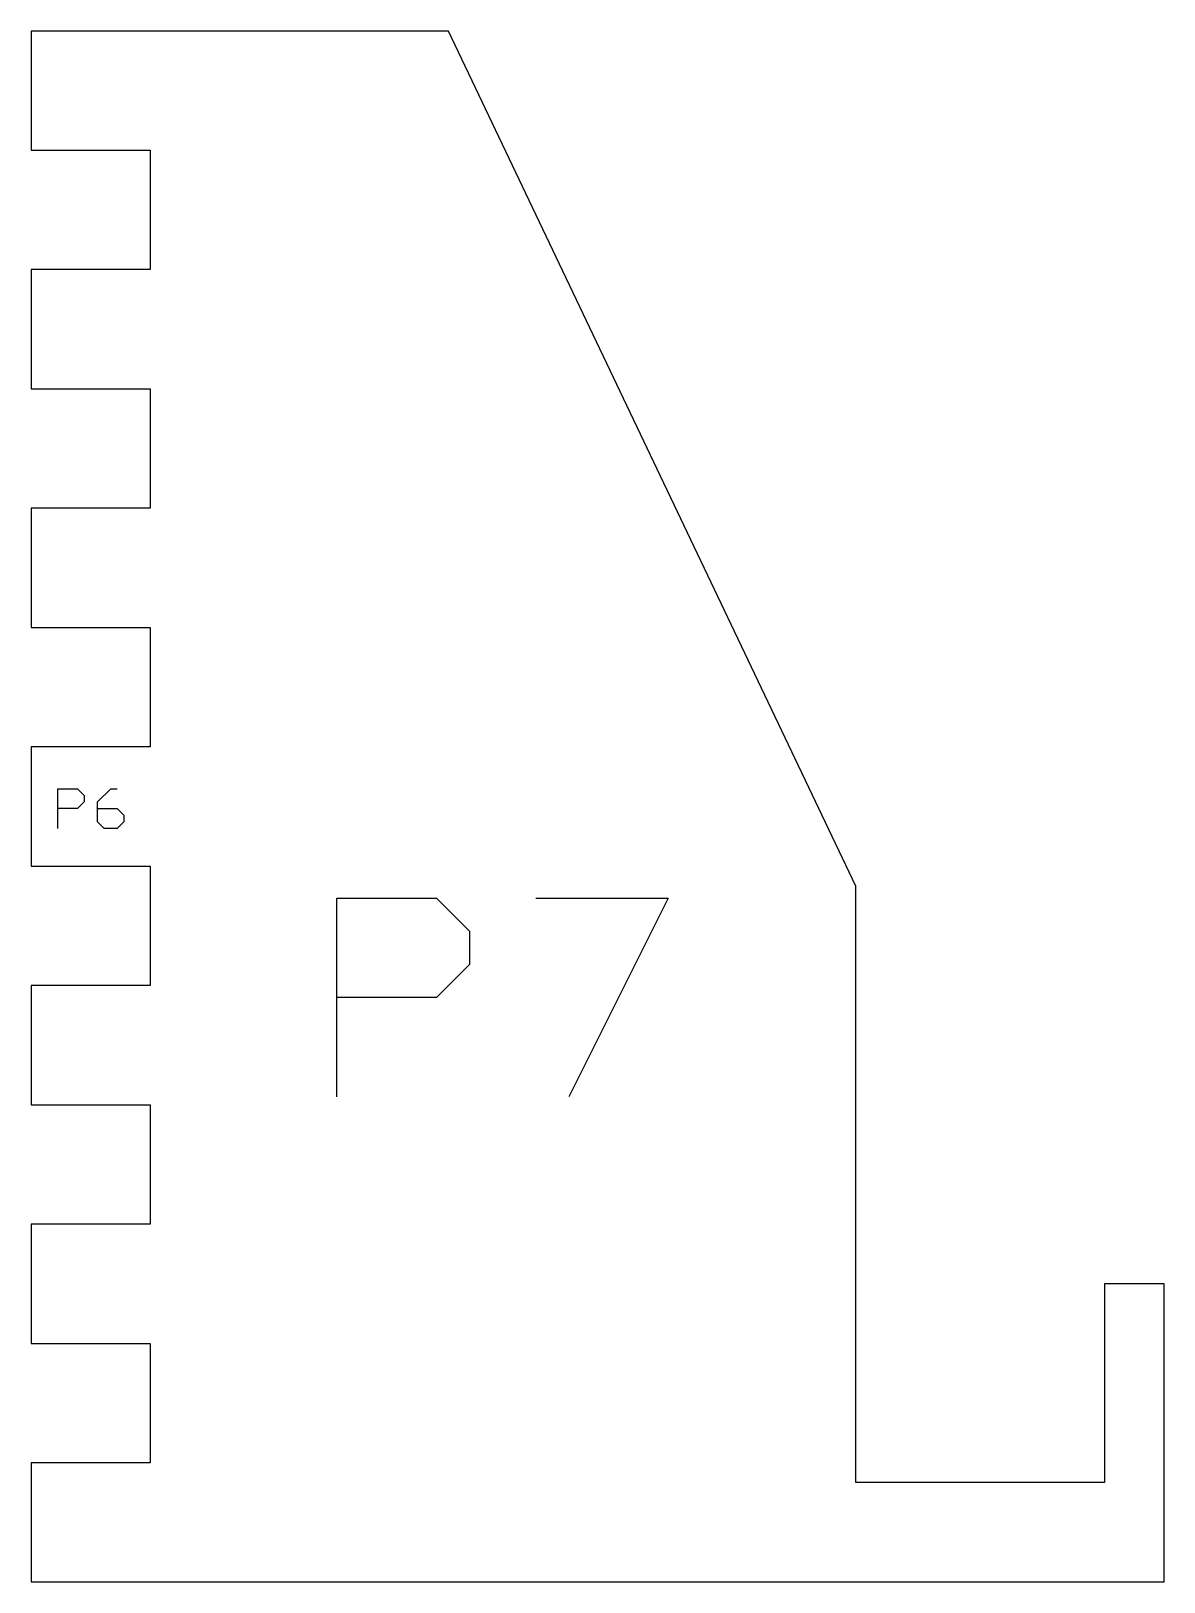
# Model space of a CAD drawing. Extents: x 13.2 to 70.2, y 12.1 to 90.1.
import ezdxf

# ---------------------------------------------------------------- set-up
doc = ezdxf.new("R2010")
doc.units = 0
doc.header["$MEASUREMENT"] = 0

msp = doc.modelspace()

# ---------------------------------------------------------------- linework, layer by layer
for p, q in [((34.191, 90.087), (13.191, 90.087)), ((13.191, 90.087), (13.191, 84.087)), ((54.691, 47.087), (34.191, 90.087)), ((13.191, 84.087), (19.191, 84.087)), ((19.191, 84.087), (19.191, 78.087)), ((19.191, 78.087), (13.191, 78.087)), ((13.191, 78.087), (13.191, 72.087)), ((13.191, 72.087), (19.191, 72.087)), ((19.191, 72.087), (19.191, 66.087)), ((19.191, 66.087), (13.191, 66.087)), ((13.191, 66.087), (13.191, 60.087)), ((13.191, 60.087), (19.191, 60.087)), ((19.191, 60.087), (19.191, 54.087)), ((19.191, 54.087), (13.191, 54.087)), ((13.191, 54.087), (13.191, 48.087)), ((13.191, 48.087), (19.191, 48.087)), ((19.191, 48.087), (19.191, 42.087)), ((54.691, 17.087), (54.691, 47.087)), ((19.191, 42.087), (13.191, 42.087)), ((13.191, 42.087), (13.191, 36.087)), ((13.191, 36.087), (19.191, 36.087)), ((19.191, 36.087), (19.191, 30.087)), ((19.191, 30.087), (13.191, 30.087)), ((13.191, 30.087), (13.191, 24.087)), ((67.191, 27.087), (67.191, 17.087)), ((70.191, 27.087), (67.191, 27.087)), ((70.191, 12.087), (70.191, 27.087)), ((13.191, 24.087), (19.191, 24.087)), ((19.191, 24.087), (19.191, 18.087)), ((19.191, 18.087), (13.191, 18.087)), ((13.191, 18.087), (13.191, 12.087)), ((67.191, 17.087), (54.691, 17.087)), ((13.191, 12.087), (70.191, 12.087))]:
    msp.add_line(p, q)
at = {"color": 1, "linetype": 'Continuous'}
for points in [[(14.532, 49.981), (14.532, 51.981), (15.532, 51.981), (15.866, 51.648), (15.866, 51.315), (15.532, 50.981), (14.532, 50.981)], [(16.532, 50.981), (17.532, 50.981), (17.866, 50.648), (17.866, 50.315), (17.532, 49.981), (16.866, 49.981), (16.532, 50.315), (16.532, 51.315), (17.199, 51.981), (17.532, 51.981)], [(28.584, 36.479), (28.584, 46.479), (33.584, 46.479), (35.251, 44.812), (35.251, 43.145), (33.584, 41.479), (28.584, 41.479)], [(38.584, 46.479), (45.251, 46.479), (40.251, 36.479)]]:
    msp.add_lwpolyline(points, dxfattribs=at)

doc.saveas('drawing.dxf')
